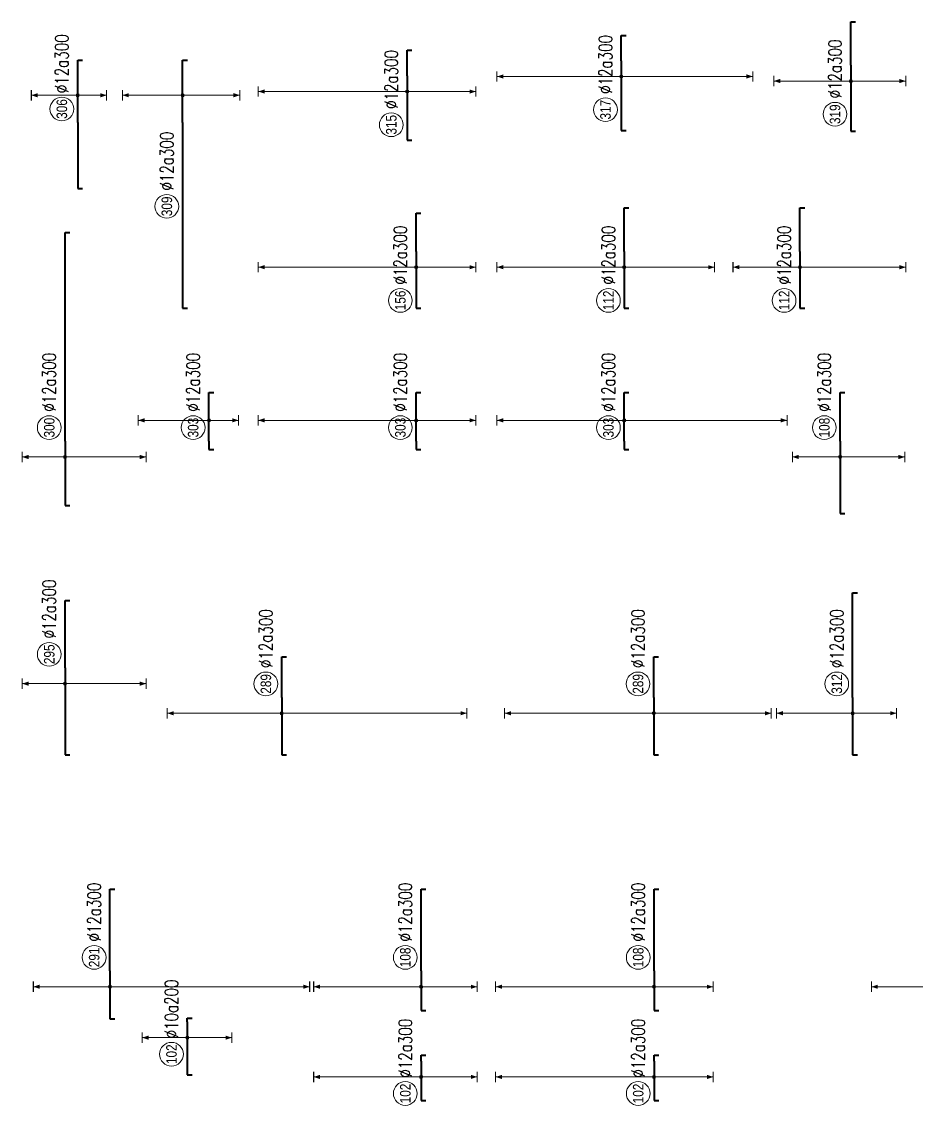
# Model space of a CAD drawing. Header units: millimetres. Extents: x -415354 to 883813, y -531490 to 486716.
# Drawn here: x 55080 to 89000, y -366150 to -325037 of the extents above; entities that cross this region are included whole.
import ezdxf
from ezdxf.enums import TextEntityAlignment as Align

# ---------------------------------------------------------------- set-up
doc = ezdxf.new("R2010")
doc.units = ezdxf.units.MM
doc.header["$MEASUREMENT"] = 0
for name, color, linetype, lineweight in [('NDC_S_DIM', 1, 'Continuous', 15), ('NDC_S_REBAR', 4, 'Continuous', 35), ('NDC_S_VN TEXT', 7, 'Continuous', 20)]:
    doc.layers.add(name, color=color, linetype=linetype, lineweight=lineweight)
doc.styles.add('ARIAL', font='arial.ttf', dxfattribs={"width": 0.8})
doc.styles.add('NDC_EN TXT', font='romans.shx', dxfattribs={"width": 0.8})

# ---------------------------------------------------------------- blocks, each defined once
blk = doc.blocks.new('*U340')
h = blk.add_hatch(color=6)
edge = h.paths.add_edge_path()
edge.add_arc((-2.99, 0), 0.3, 0, 360)
at = {"layer": 'NDC_S_DIM', "color": 8}
for q in [(-2.99, 14.53), (-2.99, -37.86)]:
    blk.add_line((-2.99, 0), q, dxfattribs=at)
for points in [[(-3.99, 14.53, 0.2, 0.2, 0), (-1.99, 14.53, 0, 0, 0)], [(-3.99, -37.86, 0.2, 0.2, 0), (-1.99, -37.86, 0, 0, 0)]]:
    blk.add_lwpolyline(points, format="xyseb", dxfattribs=at)
at = {"layer": 'NDC_S_DIM'}
blk.add_circle((2.58, 3), 2.25, dxfattribs=at)
at = {"layer": 'NDC_S_DIM', "color": 6}
blk.add_circle((-2.99, 0), 0.3, dxfattribs=at)
at = {"layer": 'NDC_S_DIM', "color": 8}
for points in [[(-3.39, 13.33), (-2.99, 14.53), (-2.59, 13.33)], [(-3.39, -36.66), (-2.99, -37.86), (-2.59, -36.66)]]:
    blk.add_solid(points, dxfattribs=at)
at = {"layer": 'NDC_S_REBAR'}
for p, q in [((0, 0), (-9.09, 0)), ((-9.09, 0), (-9.09, -0.9)), ((0, 0), (15.51, 0)), ((15.51, 0), (15.51, -0.9)), ((-9.09, -0.9), (-9.09, -0.9)), ((15.51, -0.9), (15.51, -0.9))]:
    blk.add_line(p, q, dxfattribs=at)
at = {"layer": 'NDC_S_VN TEXT', "color": 3, "style": 'NDC_EN TXT', "width": 0.75}
blk.add_attdef('DKT', (5.58, 1.75), '', height=2.5, dxfattribs=at)
at = {"layer": 'NDC_S_VN TEXT', "style": 'ARIAL', "width": 0.8}
blk.add_attdef('KHT', text='', height=2, dxfattribs=at).set_placement((2.58, 3), align=Align.MIDDLE_CENTER)
blk = doc.blocks.new('*U337')
h = blk.add_hatch(color=6)
edge = h.paths.add_edge_path()
edge.add_arc((-2.99, 0), 0.3, 0, 360)
at = {"layer": 'NDC_S_DIM', "color": 8}
for q in [(-2.99, 8.13), (-2.99, -15.37)]:
    blk.add_line((-2.99, 0), q, dxfattribs=at)
for points in [[(-3.99, 8.13, 0.2, 0.2, 0), (-1.99, 8.13, 0, 0, 0)], [(-3.99, -15.37, 0.2, 0.2, 0), (-1.99, -15.37, 0, 0, 0)]]:
    blk.add_lwpolyline(points, format="xyseb", dxfattribs=at)
at = {"layer": 'NDC_S_DIM'}
blk.add_circle((2.58, 3), 2.25, dxfattribs=at)
at = {"layer": 'NDC_S_DIM', "color": 6}
blk.add_circle((-2.99, 0), 0.3, dxfattribs=at)
at = {"layer": 'NDC_S_DIM', "color": 8}
for points in [[(-3.39, 6.93), (-2.99, 8.13), (-2.59, 6.93)], [(-3.39, -14.17), (-2.99, -15.37), (-2.59, -14.17)]]:
    blk.add_solid(points, dxfattribs=at)
at = {"layer": 'NDC_S_REBAR'}
for p, q in [((0, 0), (-16.48, 0)), ((-16.48, 0), (-16.48, -0.9)), ((0, 0), (12.79, 0)), ((12.79, 0), (12.79, -0.9)), ((-16.48, -0.9), (-16.48, -0.9)), ((12.79, -0.9), (12.79, -0.9))]:
    blk.add_line(p, q, dxfattribs=at)
at = {"layer": 'NDC_S_VN TEXT', "color": 3, "style": 'NDC_EN TXT', "width": 0.75}
blk.add_attdef('DKT', (5.58, 1.75), '', height=2.5, dxfattribs=at)
at = {"layer": 'NDC_S_VN TEXT', "style": 'ARIAL', "width": 0.8}
blk.add_attdef('KHT', text='', height=2, dxfattribs=at).set_placement((2.58, 3), align=Align.MIDDLE_CENTER)
blk = doc.blocks.new('*U338')
h = blk.add_hatch(color=6)
edge = h.paths.add_edge_path()
edge.add_arc((-2.99, 0), 0.3, 0, 360)
at = {"layer": 'NDC_S_DIM', "color": 8}
for q in [(-2.99, 8.13), (-2.99, -15.37)]:
    blk.add_line((-2.99, 0), q, dxfattribs=at)
for points in [[(-3.99, 8.13, 0.2, 0.2, 0), (-1.99, 8.13, 0, 0, 0)], [(-3.99, -15.37, 0.2, 0.2, 0), (-1.99, -15.37, 0, 0, 0)]]:
    blk.add_lwpolyline(points, format="xyseb", dxfattribs=at)
at = {"layer": 'NDC_S_DIM'}
blk.add_circle((2.58, 3), 2.25, dxfattribs=at)
at = {"layer": 'NDC_S_DIM', "color": 6}
blk.add_circle((-2.99, 0), 0.3, dxfattribs=at)
at = {"layer": 'NDC_S_DIM', "color": 8}
for points in [[(-3.39, 6.93), (-2.99, 8.13), (-2.59, 6.93)], [(-3.39, -14.17), (-2.99, -15.37), (-2.59, -14.17)]]:
    blk.add_solid(points, dxfattribs=at)
at = {"layer": 'NDC_S_REBAR'}
for p, q in [((0, 0), (-12.21, 0)), ((-12.21, 0), (-12.21, -0.9)), ((0, 0), (39.62, 0)), ((39.62, 0), (39.62, -0.9)), ((-12.21, -0.9), (-12.21, -0.9)), ((39.62, -0.9), (39.62, -0.9))]:
    blk.add_line(p, q, dxfattribs=at)
at = {"layer": 'NDC_S_VN TEXT', "color": 3, "style": 'NDC_EN TXT', "width": 0.75}
blk.add_attdef('DKT', (5.58, 1.75), '', height=2.5, dxfattribs=at)
at = {"layer": 'NDC_S_VN TEXT', "style": 'ARIAL', "width": 0.8}
blk.add_attdef('KHT', text='', height=2, dxfattribs=at).set_placement((2.58, 3), align=Align.MIDDLE_CENTER)
blk = doc.blocks.new('*U341')
h = blk.add_hatch(color=6)
edge = h.paths.add_edge_path()
edge.add_arc((-2.99, 0), 0.3, 0, 360)
at = {"layer": 'NDC_S_DIM', "color": 8}
for q in [(-2.99, 21.69), (-2.99, -35.11)]:
    blk.add_line((-2.99, 0), q, dxfattribs=at)
for points in [[(-3.99, 21.69, 0.2, 0.2, 0), (-1.99, 21.69, 0, 0, 0)], [(-3.99, -35.11, 0.2, 0.2, 0), (-1.99, -35.11, 0, 0, 0)]]:
    blk.add_lwpolyline(points, format="xyseb", dxfattribs=at)
at = {"layer": 'NDC_S_DIM'}
blk.add_circle((2.58, 3), 2.25, dxfattribs=at)
at = {"layer": 'NDC_S_DIM', "color": 6}
blk.add_circle((-2.99, 0), 0.3, dxfattribs=at)
at = {"layer": 'NDC_S_DIM', "color": 8}
for points in [[(-3.39, 20.49), (-2.99, 21.69), (-2.59, 20.49)], [(-3.39, -33.91), (-2.99, -35.11), (-2.59, -33.91)]]:
    blk.add_solid(points, dxfattribs=at)
at = {"layer": 'NDC_S_REBAR'}
for p, q in [((0, 0), (-10.87, 0)), ((-10.87, 0), (-10.87, -0.9)), ((0, 0), (7.73, 0)), ((7.73, 0), (7.73, -0.9)), ((-10.87, -0.9), (-10.87, -0.9)), ((7.73, -0.9), (7.73, -0.9))]:
    blk.add_line(p, q, dxfattribs=at)
at = {"layer": 'NDC_S_VN TEXT', "color": 3, "style": 'NDC_EN TXT', "width": 0.75}
blk.add_attdef('DKT', (5.58, 1.75), '', height=2.5, dxfattribs=at)
at = {"layer": 'NDC_S_VN TEXT', "style": 'ARIAL', "width": 0.8}
blk.add_attdef('KHT', text='', height=2, dxfattribs=at).set_placement((2.58, 3), align=Align.MIDDLE_CENTER)
blk = doc.blocks.new('*U332')
h = blk.add_hatch(color=6)
edge = h.paths.add_edge_path()
edge.add_arc((-2.99, 0), 0.3, 0, 360)
at = {"layer": 'NDC_S_DIM', "color": 8}
for q in [(-2.99, 20.37), (-2.99, -10.63)]:
    blk.add_line((-2.99, 0), q, dxfattribs=at)
for points in [[(-3.99, 20.37, 0.2, 0.2, 0), (-1.99, 20.37, 0, 0, 0)], [(-3.99, -10.63, 0.2, 0.2, 0), (-1.99, -10.63, 0, 0, 0)]]:
    blk.add_lwpolyline(points, format="xyseb", dxfattribs=at)
at = {"layer": 'NDC_S_DIM'}
blk.add_circle((2.58, 3), 2.25, dxfattribs=at)
at = {"layer": 'NDC_S_DIM', "color": 6}
blk.add_circle((-2.99, 0), 0.3, dxfattribs=at)
at = {"layer": 'NDC_S_DIM', "color": 8}
for points in [[(-3.39, 19.17), (-2.99, 20.37), (-2.59, 19.17)], [(-3.39, -9.43), (-2.99, -10.63), (-2.59, -9.43)]]:
    blk.add_solid(points, dxfattribs=at)
at = {"layer": 'NDC_S_REBAR'}
for p, q in [((0, 0), (-7.48, 0)), ((-7.48, 0), (-7.48, -0.9)), ((0, 0), (15.51, 0)), ((15.51, 0), (15.51, -0.9)), ((-7.48, -0.9), (-7.48, -0.9)), ((15.51, -0.9), (15.51, -0.9))]:
    blk.add_line(p, q, dxfattribs=at)
at = {"layer": 'NDC_S_VN TEXT', "color": 3, "style": 'NDC_EN TXT', "width": 0.75}
blk.add_attdef('DKT', (5.58, 1.75), '', height=2.5, dxfattribs=at)
at = {"layer": 'NDC_S_VN TEXT', "style": 'ARIAL', "width": 0.8}
blk.add_attdef('KHT', text='', height=2, dxfattribs=at).set_placement((2.58, 3), align=Align.MIDDLE_CENTER)
blk = doc.blocks.new('*U342')
h = blk.add_hatch(color=6)
edge = h.paths.add_edge_path()
edge.add_arc((-2.99, 0), 0.3, 0, 360)
at = {"layer": 'NDC_S_DIM', "color": 8}
for q in [(-2.99, 20.37), (-2.99, -10.63)]:
    blk.add_line((-2.99, 0), q, dxfattribs=at)
for points in [[(-3.99, 20.37, 0.2, 0.2, 0), (-1.99, 20.37, 0, 0, 0)], [(-3.99, -10.63, 0.2, 0.2, 0), (-1.99, -10.63, 0, 0, 0)]]:
    blk.add_lwpolyline(points, format="xyseb", dxfattribs=at)
at = {"layer": 'NDC_S_DIM'}
blk.add_circle((-6.13, 3), 2.25, dxfattribs=at)
at = {"layer": 'NDC_S_DIM', "color": 6}
blk.add_circle((-2.99, 0), 0.3, dxfattribs=at)
at = {"layer": 'NDC_S_DIM', "color": 8}
for points in [[(-3.39, 19.17), (-2.99, 20.37), (-2.59, 19.17)], [(-3.39, -9.43), (-2.99, -10.63), (-2.59, -9.43)]]:
    blk.add_solid(points, dxfattribs=at)
at = {"layer": 'NDC_S_REBAR'}
for p, q in [((0, 0), (-7.48, 0)), ((-7.48, 0), (-7.48, -0.9)), ((0, 0), (1.13, 0)), ((1.13, 0), (1.13, -0.9)), ((-7.48, -0.9), (-7.48, -0.9)), ((1.13, -0.9), (1.13, -0.9))]:
    blk.add_line(p, q, dxfattribs=at)
at = {"layer": 'NDC_S_VN TEXT', "color": 3, "style": 'NDC_EN TXT', "width": 0.75}
blk.add_attdef('DKT', (-3.13, 1.75), '', height=2.5, dxfattribs=at)
at = {"layer": 'NDC_S_VN TEXT', "style": 'ARIAL', "width": 0.8}
blk.add_attdef('KHT', text='', height=2, dxfattribs=at).set_placement((-6.13, 3), align=Align.MIDDLE_CENTER)
blk = doc.blocks.new('*U343')
h = blk.add_hatch(color=6)
edge = h.paths.add_edge_path()
edge.add_arc((-2.99, 0), 0.3, 0, 360)
at = {"layer": 'NDC_S_DIM', "color": 8}
for q in [(-2.99, 28.29), (-2.99, -22.26)]:
    blk.add_line((-2.99, 0), q, dxfattribs=at)
for points in [[(-3.99, 28.29, 0.2, 0.2, 0), (-1.99, 28.29, 0, 0, 0)], [(-3.99, -22.26, 0.2, 0.2, 0), (-1.99, -22.26, 0, 0, 0)]]:
    blk.add_lwpolyline(points, format="xyseb", dxfattribs=at)
at = {"layer": 'NDC_S_DIM'}
blk.add_circle((2.58, 3), 2.25, dxfattribs=at)
at = {"layer": 'NDC_S_DIM', "color": 6}
blk.add_circle((-2.99, 0), 0.3, dxfattribs=at)
at = {"layer": 'NDC_S_DIM', "color": 8}
for points in [[(-3.39, 27.09), (-2.99, 28.29), (-2.59, 27.09)], [(-3.39, -21.06), (-2.99, -22.26), (-2.59, -21.06)]]:
    blk.add_solid(points, dxfattribs=at)
at = {"layer": 'NDC_S_REBAR'}
for p, q in [((0, 0), (-10.87, 0)), ((-10.87, 0), (-10.87, -0.9)), ((0, 0), (7.73, 0)), ((7.73, 0), (7.73, -0.9)), ((-10.87, -0.9), (-10.87, -0.9)), ((7.73, -0.9), (7.73, -0.9))]:
    blk.add_line(p, q, dxfattribs=at)
at = {"layer": 'NDC_S_VN TEXT', "color": 3, "style": 'NDC_EN TXT', "width": 0.75}
blk.add_attdef('DKT', (5.58, 1.75), '', height=2.5, dxfattribs=at)
at = {"layer": 'NDC_S_VN TEXT', "style": 'ARIAL', "width": 0.8}
blk.add_attdef('KHT', text='', height=2, dxfattribs=at).set_placement((2.58, 3), align=Align.MIDDLE_CENTER)
blk = doc.blocks.new('*U333')
h = blk.add_hatch(color=6)
edge = h.paths.add_edge_path()
edge.add_arc((-2.99, 0), 0.3, 0, 360)
at = {"layer": 'NDC_S_DIM', "color": 8}
for q in [(-2.99, 30.03), (-2.99, -11.22)]:
    blk.add_line((-2.99, 0), q, dxfattribs=at)
for points in [[(-3.99, 30.03, 0.2, 0.2, 0), (-1.99, 30.03, 0, 0, 0)], [(-3.99, -11.22, 0.2, 0.2, 0), (-1.99, -11.22, 0, 0, 0)]]:
    blk.add_lwpolyline(points, format="xyseb", dxfattribs=at)
at = {"layer": 'NDC_S_DIM'}
blk.add_circle((2.58, 3), 2.25, dxfattribs=at)
at = {"layer": 'NDC_S_DIM', "color": 6}
blk.add_circle((-2.99, 0), 0.3, dxfattribs=at)
at = {"layer": 'NDC_S_DIM', "color": 8}
for points in [[(-3.39, 28.83), (-2.99, 30.03), (-2.59, 28.83)], [(-3.39, -10.02), (-2.99, -11.22), (-2.59, -10.02)]]:
    blk.add_solid(points, dxfattribs=at)
at = {"layer": 'NDC_S_REBAR'}
for p, q in [((0, 0), (-7.48, 0)), ((-7.48, 0), (-7.48, -0.9)), ((0, 0), (15.51, 0)), ((15.51, 0), (15.51, -0.9)), ((-7.48, -0.9), (-7.48, -0.9)), ((15.51, -0.9), (15.51, -0.9))]:
    blk.add_line(p, q, dxfattribs=at)
at = {"layer": 'NDC_S_VN TEXT', "color": 3, "style": 'NDC_EN TXT', "width": 0.75}
blk.add_attdef('DKT', (5.58, 1.75), '', height=2.5, dxfattribs=at)
at = {"layer": 'NDC_S_VN TEXT', "style": 'ARIAL', "width": 0.8}
blk.add_attdef('KHT', text='', height=2, dxfattribs=at).set_placement((2.58, 3), align=Align.MIDDLE_CENTER)
blk = doc.blocks.new('*U334')
h = blk.add_hatch(color=6)
edge = h.paths.add_edge_path()
edge.add_arc((-2.99, 0), 0.3, 0, 360)
at = {"layer": 'NDC_S_DIM', "color": 8}
for q in [(-2.99, 30.03), (-2.99, -11.22)]:
    blk.add_line((-2.99, 0), q, dxfattribs=at)
for points in [[(-3.99, 30.03, 0.2, 0.2, 0), (-1.99, 30.03, 0, 0, 0)], [(-3.99, -11.22, 0.2, 0.2, 0), (-1.99, -11.22, 0, 0, 0)]]:
    blk.add_lwpolyline(points, format="xyseb", dxfattribs=at)
at = {"layer": 'NDC_S_DIM'}
blk.add_circle((-6.13, 3), 2.25, dxfattribs=at)
at = {"layer": 'NDC_S_DIM', "color": 6}
blk.add_circle((-2.99, 0), 0.3, dxfattribs=at)
at = {"layer": 'NDC_S_DIM', "color": 8}
for points in [[(-3.39, 28.83), (-2.99, 30.03), (-2.59, 28.83)], [(-3.39, -10.02), (-2.99, -11.22), (-2.59, -10.02)]]:
    blk.add_solid(points, dxfattribs=at)
at = {"layer": 'NDC_S_REBAR'}
for p, q in [((0, 0), (-7.48, 0)), ((-7.48, 0), (-7.48, -0.9)), ((0, 0), (1.13, 0)), ((1.13, 0), (1.13, -0.9)), ((-7.48, -0.9), (-7.48, -0.9)), ((1.13, -0.9), (1.13, -0.9))]:
    blk.add_line(p, q, dxfattribs=at)
at = {"layer": 'NDC_S_VN TEXT', "color": 3, "style": 'NDC_EN TXT', "width": 0.75}
blk.add_attdef('DKT', (-3.13, 1.75), '', height=2.5, dxfattribs=at)
at = {"layer": 'NDC_S_VN TEXT', "style": 'ARIAL', "width": 0.8}
blk.add_attdef('KHT', text='', height=2, dxfattribs=at).set_placement((-6.13, 3), align=Align.MIDDLE_CENTER)
blk = doc.blocks.new('*U589')
h = blk.add_hatch(color=6)
edge = h.paths.add_edge_path()
edge.add_arc((-2.99, 0), 0.3, 0, 360)
at = {"layer": 'NDC_S_DIM', "color": 8}
for q in [(-2.99, 16.45), (-2.99, -16.3)]:
    blk.add_line((-2.99, 0), q, dxfattribs=at)
for points in [[(-3.99, 16.45, 0.2, 0.2, 0), (-1.99, 16.45, 0, 0, 0)], [(-3.99, -16.3, 0.2, 0.2, 0), (-1.99, -16.3, 0, 0, 0)]]:
    blk.add_lwpolyline(points, format="xyseb", dxfattribs=at)
at = {"layer": 'NDC_S_DIM'}
blk.add_circle((2.58, 3), 2.25, dxfattribs=at)
at = {"layer": 'NDC_S_DIM', "color": 6}
blk.add_circle((-2.99, 0), 0.3, dxfattribs=at)
at = {"layer": 'NDC_S_DIM', "color": 8}
for points in [[(-3.39, 15.25), (-2.99, 16.45), (-2.59, 15.25)], [(-3.39, -15.1), (-2.99, -16.3), (-2.59, -15.1)]]:
    blk.add_solid(points, dxfattribs=at)
at = {"layer": 'NDC_S_REBAR'}
for p, q in [((0, 0), (-24.59, 0)), ((-24.59, 0), (-24.59, -0.9)), ((0, 0), (15.51, 0)), ((15.51, 0), (15.51, -0.9)), ((-24.59, -0.9), (-24.59, -0.9)), ((15.51, -0.9), (15.51, -0.9))]:
    blk.add_line(p, q, dxfattribs=at)
at = {"layer": 'NDC_S_VN TEXT', "color": 3, "style": 'NDC_EN TXT', "width": 0.75}
blk.add_attdef('DKT', (5.58, 1.75), '', height=2.5, dxfattribs=at)
at = {"layer": 'NDC_S_VN TEXT', "style": 'ARIAL', "width": 0.8}
blk.add_attdef('KHT', text='', height=2, dxfattribs=at).set_placement((2.58, 3), align=Align.MIDDLE_CENTER)
blk = doc.blocks.new('*U344')
h = blk.add_hatch(color=6)
edge = h.paths.add_edge_path()
edge.add_arc((3.96, 0), 0.3, 0, 360)
at = {"layer": 'NDC_S_DIM', "color": 8}
for q in [(3.96, 13.4), (3.96, -5.6)]:
    blk.add_line((3.96, 0), q, dxfattribs=at)
for points in [[(2.96, 13.4, 0.2, 0.2, 0), (4.96, 13.4, 0, 0, 0)], [(2.96, -5.6, 0.2, 0.2, 0), (4.96, -5.6, 0, 0, 0)]]:
    blk.add_lwpolyline(points, format="xyseb", dxfattribs=at)
at = {"layer": 'NDC_S_DIM'}
blk.add_circle((2.58, 3), 2.25, dxfattribs=at)
at = {"layer": 'NDC_S_DIM', "color": 6}
blk.add_circle((3.96, 0), 0.3, dxfattribs=at)
at = {"layer": 'NDC_S_DIM', "color": 8}
for points in [[(3.56, 12.2), (3.96, 13.4), (4.36, 12.2)], [(3.56, -4.4), (3.96, -5.6), (4.36, -4.4)]]:
    blk.add_solid(points, dxfattribs=at)
at = {"layer": 'NDC_S_REBAR'}
for p, q in [((0, 0), (-1.57, 0)), ((-1.57, 0), (-1.57, -0.9)), ((0, 0), (9.27, 0)), ((9.27, 0), (9.27, -0.9)), ((-1.57, -0.9), (-1.57, -0.9)), ((9.27, -0.9), (9.27, -0.9))]:
    blk.add_line(p, q, dxfattribs=at)
at = {"layer": 'NDC_S_VN TEXT', "color": 3, "style": 'NDC_EN TXT', "width": 0.75}
blk.add_attdef('DKT', (5.58, 1.75), '', height=2.5, dxfattribs=at)
at = {"layer": 'NDC_S_VN TEXT', "style": 'ARIAL', "width": 0.8}
blk.add_attdef('KHT', text='', height=2, dxfattribs=at).set_placement((2.58, 3), align=Align.MIDDLE_CENTER)
blk = doc.blocks.new('*U339')
h = blk.add_hatch(color=6)
edge = h.paths.add_edge_path()
edge.add_arc((3.96, 0), 0.3, 0, 360)
at = {"layer": 'NDC_S_DIM', "color": 8}
for q in [(3.96, 29.93), (3.96, -11.32)]:
    blk.add_line((3.96, 0), q, dxfattribs=at)
for points in [[(2.96, 29.93, 0.2, 0.2, 0), (4.96, 29.93, 0, 0, 0)], [(2.96, -11.32, 0.2, 0.2, 0), (4.96, -11.32, 0, 0, 0)]]:
    blk.add_lwpolyline(points, format="xyseb", dxfattribs=at)
at = {"layer": 'NDC_S_DIM'}
blk.add_circle((2.58, 3), 2.25, dxfattribs=at)
at = {"layer": 'NDC_S_DIM', "color": 6}
blk.add_circle((3.96, 0), 0.3, dxfattribs=at)
at = {"layer": 'NDC_S_DIM', "color": 8}
for points in [[(3.56, 28.73), (3.96, 29.93), (4.36, 28.73)], [(3.56, -10.12), (3.96, -11.32), (4.36, -10.12)]]:
    blk.add_solid(points, dxfattribs=at)
at = {"layer": 'NDC_S_REBAR'}
for p, q in [((0, 0), (-1.57, 0)), ((-1.57, 0), (-1.57, -0.9)), ((0, 0), (9.27, 0)), ((9.27, 0), (9.27, -0.9)), ((-1.57, -0.9), (-1.57, -0.9)), ((9.27, -0.9), (9.27, -0.9))]:
    blk.add_line(p, q, dxfattribs=at)
at = {"layer": 'NDC_S_VN TEXT', "color": 3, "style": 'NDC_EN TXT', "width": 0.75}
blk.add_attdef('DKT', (5.58, 1.75), '', height=2.5, dxfattribs=at)
at = {"layer": 'NDC_S_VN TEXT', "style": 'ARIAL', "width": 0.8}
blk.add_attdef('KHT', text='', height=2, dxfattribs=at).set_placement((2.58, 3), align=Align.MIDDLE_CENTER)
blk = doc.blocks.new('*U345')
h = blk.add_hatch(color=6)
edge = h.paths.add_edge_path()
edge.add_arc((-2.99, 0), 0.3, 0, 360)
at = {"layer": 'NDC_S_DIM', "color": 8}
for q in [(-2.99, 29.93), (-2.99, -11.32)]:
    blk.add_line((-2.99, 0), q, dxfattribs=at)
for points in [[(-3.99, 29.93, 0.2, 0.2, 0), (-1.99, 29.93, 0, 0, 0)], [(-3.99, -11.32, 0.2, 0.2, 0), (-1.99, -11.32, 0, 0, 0)]]:
    blk.add_lwpolyline(points, format="xyseb", dxfattribs=at)
at = {"layer": 'NDC_S_DIM'}
blk.add_circle((-9.29, 3), 2.25, dxfattribs=at)
at = {"layer": 'NDC_S_DIM', "color": 6}
blk.add_circle((-2.99, 0), 0.3, dxfattribs=at)
at = {"layer": 'NDC_S_DIM', "color": 8}
for points in [[(-3.39, 28.73), (-2.99, 29.93), (-2.59, 28.73)], [(-3.39, -10.12), (-2.99, -11.32), (-2.59, -10.12)]]:
    blk.add_solid(points, dxfattribs=at)
at = {"layer": 'NDC_S_REBAR'}
for p, q in [((0, 0), (-10.73, 0)), ((-10.73, 0), (-10.73, -0.9)), ((0, 0), (7.27, 0)), ((7.27, 0), (7.27, -0.9)), ((-10.73, -0.9), (-10.73, -0.9)), ((7.27, -0.9), (7.27, -0.9))]:
    blk.add_line(p, q, dxfattribs=at)
at = {"layer": 'NDC_S_VN TEXT', "color": 3, "style": 'NDC_EN TXT', "width": 0.75}
blk.add_attdef('DKT', (-6.29, 1.75), '', height=2.5, dxfattribs=at)
at = {"layer": 'NDC_S_VN TEXT', "style": 'ARIAL', "width": 0.8}
blk.add_attdef('KHT', text='', height=2, dxfattribs=at).set_placement((-9.29, 3), align=Align.MIDDLE_CENTER)
blk = doc.blocks.new('*U591')
h = blk.add_hatch(color=6)
edge = h.paths.add_edge_path()
edge.add_arc((3.96, 0), 0.3, 0, 360)
at = {"layer": 'NDC_S_DIM', "color": 8}
for q in [(3.96, 24.13), (3.96, -30.87)]:
    blk.add_line((3.96, 0), q, dxfattribs=at)
for points in [[(2.96, 24.13, 0.2, 0.2, 0), (4.96, 24.13, 0, 0, 0)], [(2.96, -30.87, 0.2, 0.2, 0), (4.96, -30.87, 0, 0, 0)]]:
    blk.add_lwpolyline(points, format="xyseb", dxfattribs=at)
at = {"layer": 'NDC_S_DIM'}
blk.add_circle((2.58, 3), 2.25, dxfattribs=at)
at = {"layer": 'NDC_S_DIM', "color": 6}
blk.add_circle((3.96, 0), 0.3, dxfattribs=at)
at = {"layer": 'NDC_S_DIM', "color": 8}
for points in [[(3.56, 22.93), (3.96, 24.13), (4.36, 22.93)], [(3.56, -29.67), (3.96, -30.87), (4.36, -29.67)]]:
    blk.add_solid(points, dxfattribs=at)
at = {"layer": 'NDC_S_REBAR'}
for p, q in [((0, 0), (-1.57, 0)), ((-1.57, 0), (-1.57, -0.9)), ((0, 0), (9.27, 0)), ((9.27, 0), (9.27, -0.9)), ((-1.57, -0.9), (-1.57, -0.9)), ((9.27, -0.9), (9.27, -0.9))]:
    blk.add_line(p, q, dxfattribs=at)
at = {"layer": 'NDC_S_VN TEXT', "color": 3, "style": 'NDC_EN TXT', "width": 0.75}
blk.add_attdef('DKT', (5.58, 1.75), '', height=2.5, dxfattribs=at)
at = {"layer": 'NDC_S_VN TEXT', "style": 'ARIAL', "width": 0.8}
blk.add_attdef('KHT', text='', height=2, dxfattribs=at).set_placement((2.58, 3), align=Align.MIDDLE_CENTER)
blk = doc.blocks.new('*U598')
h = blk.add_hatch(color=6)
edge = h.paths.add_edge_path()
edge.add_arc((-2.99, 0), 0.3, 0, 360)
at = {"layer": 'NDC_S_DIM', "color": 8}
for q in [(-2.99, 24.13), (-2.99, -17.12)]:
    blk.add_line((-2.99, 0), q, dxfattribs=at)
for points in [[(-3.99, 24.13, 0.2, 0.2, 0), (-1.99, 24.13, 0, 0, 0)], [(-3.99, -17.12, 0.2, 0.2, 0), (-1.99, -17.12, 0, 0, 0)]]:
    blk.add_lwpolyline(points, format="xyseb", dxfattribs=at)
at = {"layer": 'NDC_S_DIM'}
blk.add_circle((-9.29, 3), 2.25, dxfattribs=at)
at = {"layer": 'NDC_S_DIM', "color": 6}
blk.add_circle((-2.99, 0), 0.3, dxfattribs=at)
at = {"layer": 'NDC_S_DIM', "color": 8}
for points in [[(-3.39, 22.93), (-2.99, 24.13), (-2.59, 22.93)], [(-3.39, -15.92), (-2.99, -17.12), (-2.59, -15.92)]]:
    blk.add_solid(points, dxfattribs=at)
at = {"layer": 'NDC_S_REBAR'}
for p, q in [((0, 0), (-10.73, 0)), ((-10.73, 0), (-10.73, -0.9)), ((0, 0), (8.27, 0)), ((8.27, 0), (8.27, -0.9)), ((-10.73, -0.9), (-10.73, -0.9)), ((8.27, -0.9), (8.27, -0.9))]:
    blk.add_line(p, q, dxfattribs=at)
at = {"layer": 'NDC_S_VN TEXT', "color": 3, "style": 'NDC_EN TXT', "width": 0.75}
blk.add_attdef('DKT', (-6.29, 1.75), '', height=2.5, dxfattribs=at)
at = {"layer": 'NDC_S_VN TEXT', "style": 'ARIAL', "width": 0.8}
blk.add_attdef('KHT', text='', height=2, dxfattribs=at).set_placement((-9.29, 3), align=Align.MIDDLE_CENTER)
blk = doc.blocks.new('*U599')
h = blk.add_hatch(color=6)
edge = h.paths.add_edge_path()
edge.add_arc((-2.99, 0), 0.3, 0, 360)
at = {"layer": 'NDC_S_DIM', "color": 8}
for q in [(-2.99, 12.69), (-2.99, -20.06)]:
    blk.add_line((-2.99, 0), q, dxfattribs=at)
for points in [[(-3.99, 12.69, 0.2, 0.2, 0), (-1.99, 12.69, 0, 0, 0)], [(-3.99, -20.06, 0.2, 0.2, 0), (-1.99, -20.06, 0, 0, 0)]]:
    blk.add_lwpolyline(points, format="xyseb", dxfattribs=at)
at = {"layer": 'NDC_S_DIM'}
blk.add_circle((-9.29, 3), 2.25, dxfattribs=at)
at = {"layer": 'NDC_S_DIM', "color": 6}
blk.add_circle((-2.99, 0), 0.3, dxfattribs=at)
at = {"layer": 'NDC_S_DIM', "color": 8}
for points in [[(-3.39, 11.49), (-2.99, 12.69), (-2.59, 11.49)], [(-3.39, -18.86), (-2.99, -20.06), (-2.59, -18.86)]]:
    blk.add_solid(points, dxfattribs=at)
at = {"layer": 'NDC_S_REBAR'}
for p, q in [((0, 0), (-10.73, 0)), ((-10.73, 0), (-10.73, -0.9)), ((0, 0), (8.27, 0)), ((8.27, 0), (8.27, -0.9)), ((-10.73, -0.9), (-10.73, -0.9)), ((8.27, -0.9), (8.27, -0.9))]:
    blk.add_line(p, q, dxfattribs=at)
at = {"layer": 'NDC_S_VN TEXT', "color": 3, "style": 'NDC_EN TXT', "width": 0.75}
blk.add_attdef('DKT', (-6.29, 1.75), '', height=2.5, dxfattribs=at)
at = {"layer": 'NDC_S_VN TEXT', "style": 'ARIAL', "width": 0.8}
blk.add_attdef('KHT', text='', height=2, dxfattribs=at).set_placement((-9.29, 3), align=Align.MIDDLE_CENTER)
blk = doc.blocks.new('*U601')
h = blk.add_hatch(color=6)
edge = h.paths.add_edge_path()
edge.add_arc((-2.99, 0), 0.3, 0, 360)
at = {"layer": 'NDC_S_DIM', "color": 8}
for q in [(-2.99, 28.22), (-2.99, -13.03)]:
    blk.add_line((-2.99, 0), q, dxfattribs=at)
for points in [[(-3.99, 28.22, 0.2, 0.2, 0), (-1.99, 28.22, 0, 0, 0)], [(-3.99, -13.03, 0.2, 0.2, 0), (-1.99, -13.03, 0, 0, 0)]]:
    blk.add_lwpolyline(points, format="xyseb", dxfattribs=at)
at = {"layer": 'NDC_S_DIM'}
blk.add_circle((-9.29, 3), 2.25, dxfattribs=at)
at = {"layer": 'NDC_S_DIM', "color": 6}
blk.add_circle((-2.99, 0), 0.3, dxfattribs=at)
at = {"layer": 'NDC_S_DIM', "color": 8}
for points in [[(-3.39, 27.02), (-2.99, 28.22), (-2.59, 27.02)], [(-3.39, -11.83), (-2.99, -13.03), (-2.59, -11.83)]]:
    blk.add_solid(points, dxfattribs=at)
at = {"layer": 'NDC_S_REBAR'}
for p, q in [((0, 0), (-12.23, 0)), ((-12.23, 0), (-12.23, -0.9)), ((0, 0), (4.85, 0)), ((4.85, 0), (4.85, -0.9)), ((-12.23, -0.9), (-12.23, -0.9)), ((4.85, -0.9), (4.85, -0.9))]:
    blk.add_line(p, q, dxfattribs=at)
at = {"layer": 'NDC_S_VN TEXT', "color": 3, "style": 'NDC_EN TXT', "width": 0.75}
blk.add_attdef('DKT', (-6.29, 1.75), '', height=2.5, dxfattribs=at)
at = {"layer": 'NDC_S_VN TEXT', "style": 'ARIAL', "width": 0.8}
blk.add_attdef('KHT', text='', height=2, dxfattribs=at).set_placement((-9.29, 3), align=Align.MIDDLE_CENTER)
blk = doc.blocks.new('*U600')
h = blk.add_hatch(color=6)
edge = h.paths.add_edge_path()
edge.add_arc((-2.99, 0), 0.3, 0, 360)
at = {"layer": 'NDC_S_DIM', "color": 8}
for q in [(-2.99, 23.57), (-2.99, -24.93)]:
    blk.add_line((-2.99, 0), q, dxfattribs=at)
for points in [[(-3.99, 23.57, 0.2, 0.2, 0), (-1.99, 23.57, 0, 0, 0)], [(-3.99, -24.93, 0.2, 0.2, 0), (-1.99, -24.93, 0, 0, 0)]]:
    blk.add_lwpolyline(points, format="xyseb", dxfattribs=at)
at = {"layer": 'NDC_S_DIM'}
blk.add_circle((-9.29, 3), 2.25, dxfattribs=at)
at = {"layer": 'NDC_S_DIM', "color": 6}
blk.add_circle((-2.99, 0), 0.3, dxfattribs=at)
at = {"layer": 'NDC_S_DIM', "color": 8}
for points in [[(-3.39, 22.37), (-2.99, 23.57), (-2.59, 22.37)], [(-3.39, -23.73), (-2.99, -24.93), (-2.59, -23.73)]]:
    blk.add_solid(points, dxfattribs=at)
at = {"layer": 'NDC_S_REBAR'}
for p, q in [((0, 0), (-13.25, 0)), ((-13.25, 0), (-13.25, -0.9)), ((0, 0), (4.81, 0)), ((4.81, 0), (4.81, -0.9)), ((-13.25, -0.9), (-13.25, -0.9)), ((4.81, -0.9), (4.81, -0.9))]:
    blk.add_line(p, q, dxfattribs=at)
at = {"layer": 'NDC_S_VN TEXT', "color": 3, "style": 'NDC_EN TXT', "width": 0.75}
blk.add_attdef('DKT', (-6.29, 1.75), '', height=2.5, dxfattribs=at)
at = {"layer": 'NDC_S_VN TEXT', "style": 'ARIAL', "width": 0.8}
blk.add_attdef('KHT', text='', height=2, dxfattribs=at).set_placement((-9.29, 3), align=Align.MIDDLE_CENTER)
blk = doc.blocks.new('*U604')
h = blk.add_hatch(color=6)
edge = h.paths.add_edge_path()
edge.add_arc((-2.99, 0), 0.3, 0, 360)
at = {"layer": 'NDC_S_DIM', "color": 8}
for q in [(-2.99, 14.59), (-2.99, -10.41)]:
    blk.add_line((-2.99, 0), q, dxfattribs=at)
for points in [[(-3.99, 14.59, 0.2, 0.2, 0), (-1.99, 14.59, 0, 0, 0)], [(-3.99, -10.41, 0.2, 0.2, 0), (-1.99, -10.41, 0, 0, 0)]]:
    blk.add_lwpolyline(points, format="xyseb", dxfattribs=at)
at = {"layer": 'NDC_S_DIM'}
blk.add_circle((-9.29, 3), 2.25, dxfattribs=at)
at = {"layer": 'NDC_S_DIM', "color": 6}
blk.add_circle((-2.99, 0), 0.3, dxfattribs=at)
at = {"layer": 'NDC_S_DIM', "color": 8}
for points in [[(-3.39, 13.39), (-2.99, 14.59), (-2.59, 13.39)], [(-3.39, -9.21), (-2.99, -10.41), (-2.59, -9.21)]]:
    blk.add_solid(points, dxfattribs=at)
at = {"layer": 'NDC_S_REBAR'}
for p, q in [((0, 0), (-12.48, 0)), ((-12.48, 0), (-12.48, -0.9)), ((0, 0), (8.27, 0)), ((8.27, 0), (8.27, -0.9)), ((-12.48, -0.9), (-12.48, -0.9)), ((8.27, -0.9), (8.27, -0.9))]:
    blk.add_line(p, q, dxfattribs=at)
at = {"layer": 'NDC_S_VN TEXT', "color": 3, "style": 'NDC_EN TXT', "width": 0.75}
blk.add_attdef('DKT', (-6.29, 1.75), '', height=2.5, dxfattribs=at)
at = {"layer": 'NDC_S_VN TEXT', "style": 'ARIAL', "width": 0.8}
blk.add_attdef('KHT', text='', height=2, dxfattribs=at).set_placement((-9.29, 3), align=Align.MIDDLE_CENTER)
blk = doc.blocks.new('*U607')
h = blk.add_hatch(color=6)
edge = h.paths.add_edge_path()
edge.add_arc((5.19, 0), 0.3, 0, 360)
at = {"layer": 'NDC_S_DIM', "color": 8}
for q in [(5.19, 8.78), (5.19, -5.49)]:
    blk.add_line((5.19, 0), q, dxfattribs=at)
for points in [[(4.19, 8.78, 0.2, 0.2, 0), (6.19, 8.78, 0, 0, 0)], [(4.19, -5.49, 0.2, 0.2, 0), (6.19, -5.49, 0, 0, 0)]]:
    blk.add_lwpolyline(points, format="xyseb", dxfattribs=at)
at = {"layer": 'NDC_S_DIM'}
blk.add_circle((2.58, 3), 2.25, dxfattribs=at)
at = {"layer": 'NDC_S_DIM', "color": 6}
blk.add_circle((5.19, 0), 0.3, dxfattribs=at)
at = {"layer": 'NDC_S_DIM', "color": 8}
for points in [[(4.79, 7.58), (5.19, 8.78), (5.59, 7.58)], [(4.79, -4.29), (5.19, -5.49), (5.59, -4.29)]]:
    blk.add_solid(points, dxfattribs=at)
at = {"layer": 'NDC_S_REBAR'}
for p, q in [((0, 0), (-12.52, 0)), ((-12.52, 0), (-12.52, -0.9)), ((0, 0), (11.83, 0)), ((11.83, 0), (11.83, -0.9)), ((-12.52, -0.9), (-12.52, -0.9)), ((11.83, -0.9), (11.83, -0.9))]:
    blk.add_line(p, q, dxfattribs=at)
at = {"layer": 'NDC_S_VN TEXT', "color": 3, "style": 'NDC_EN TXT', "width": 0.75}
blk.add_attdef('DKT', (5.58, 1.75), '', height=2.5, dxfattribs=at)
at = {"layer": 'NDC_S_VN TEXT', "style": 'ARIAL', "width": 0.8}
blk.add_attdef('KHT', text='', height=2, dxfattribs=at).set_placement((2.58, 3), align=Align.MIDDLE_CENTER)
blk = doc.blocks.new('*U1092')
h = blk.add_hatch(color=6)
edge = h.paths.add_edge_path()
edge.add_arc((-2.99, 0), 0.3, 0, 360)
at = {"layer": 'NDC_S_DIM', "color": 8}
for q in [(-2.99, 14.42), (-2.99, -8.33)]:
    blk.add_line((-2.99, 0), q, dxfattribs=at)
for points in [[(-3.99, 14.42, 0.2, 0.2, 0), (-1.99, 14.42, 0, 0, 0)], [(-3.99, -8.33, 0.2, 0.2, 0), (-1.99, -8.33, 0, 0, 0)]]:
    blk.add_lwpolyline(points, format="xyseb", dxfattribs=at)
at = {"layer": 'NDC_S_DIM'}
blk.add_circle((2.58, 3), 2.25, dxfattribs=at)
at = {"layer": 'NDC_S_DIM', "color": 6}
blk.add_circle((-2.99, 0), 0.3, dxfattribs=at)
at = {"layer": 'NDC_S_DIM', "color": 8}
for points in [[(-3.39, 13.22), (-2.99, 14.42), (-2.59, 13.22)], [(-3.39, -7.13), (-2.99, -8.33), (-2.59, -7.13)]]:
    blk.add_solid(points, dxfattribs=at)
at = {"layer": 'NDC_S_REBAR'}
for p, q in [((0, 0), (-10.87, 0)), ((-10.87, 0), (-10.87, -0.9)), ((0, 0), (19.88, 0)), ((19.88, 0), (19.88, -0.9)), ((-10.87, -0.9), (-10.87, -0.9)), ((19.88, -0.9), (19.88, -0.9))]:
    blk.add_line(p, q, dxfattribs=at)
at = {"layer": 'NDC_S_VN TEXT', "color": 3, "style": 'NDC_EN TXT', "width": 0.75}
blk.add_attdef('DKT', (5.58, 1.75), '', height=2.5, dxfattribs=at)
at = {"layer": 'NDC_S_VN TEXT', "style": 'ARIAL', "width": 0.8}
blk.add_attdef('KHT', text='', height=2, dxfattribs=at).set_placement((2.58, 3), align=Align.MIDDLE_CENTER)
blk = doc.blocks.new('*U1101')
h = blk.add_hatch(color=6)
edge = h.paths.add_edge_path()
edge.add_arc((5.19, 0), 0.3, 0, 360)
at = {"layer": 'NDC_S_DIM', "color": 8}
for q in [(5.19, 11.41), (5.19, -10.84)]:
    blk.add_line((5.19, 0), q, dxfattribs=at)
for points in [[(4.19, 11.41, 0.2, 0.2, 0), (6.19, 11.41, 0, 0, 0)], [(4.19, -10.84, 0.2, 0.2, 0), (6.19, -10.84, 0, 0, 0)]]:
    blk.add_lwpolyline(points, format="xyseb", dxfattribs=at)
at = {"layer": 'NDC_S_DIM'}
blk.add_circle((-15.89, 3), 2.25, dxfattribs=at)
at = {"layer": 'NDC_S_DIM', "color": 6}
blk.add_circle((5.19, 0), 0.3, dxfattribs=at)
at = {"layer": 'NDC_S_DIM', "color": 8}
for points in [[(4.79, 10.21), (5.19, 11.41), (5.59, 10.21)], [(4.79, -9.64), (5.19, -10.84), (5.59, -9.64)]]:
    blk.add_solid(points, dxfattribs=at)
at = {"layer": 'NDC_S_REBAR'}
for p, q in [((0, 0), (-35.17, 0)), ((-35.17, 0), (-35.17, -0.9)), ((0, 0), (11.83, 0)), ((11.83, 0), (11.83, -0.9)), ((-35.17, -0.9), (-35.17, -0.9)), ((11.83, -0.9), (11.83, -0.9))]:
    blk.add_line(p, q, dxfattribs=at)
at = {"layer": 'NDC_S_VN TEXT', "color": 3, "style": 'NDC_EN TXT', "width": 0.75}
blk.add_attdef('DKT', (-12.89, 1.75), '', height=2.5, dxfattribs=at)
at = {"layer": 'NDC_S_VN TEXT', "style": 'ARIAL', "width": 0.8}
blk.add_attdef('KHT', text='', height=2, dxfattribs=at).set_placement((-15.89, 3), align=Align.MIDDLE_CENTER)
blk = doc.blocks.new('*U1103')
h = blk.add_hatch(color=6)
edge = h.paths.add_edge_path()
edge.add_arc((-2.99, 0), 0.3, 0, 360)
at = {"layer": 'NDC_S_DIM', "color": 8}
for q in [(-2.99, 9.06), (-2.99, -12.26)]:
    blk.add_line((-2.99, 0), q, dxfattribs=at)
for points in [[(-3.99, 9.06, 0.2, 0.2, 0), (-1.99, 9.06, 0, 0, 0)], [(-3.99, -12.26, 0.2, 0.2, 0), (-1.99, -12.26, 0, 0, 0)]]:
    blk.add_lwpolyline(points, format="xyseb", dxfattribs=at)
at = {"layer": 'NDC_S_DIM'}
blk.add_circle((2.58, 3), 2.25, dxfattribs=at)
at = {"layer": 'NDC_S_DIM', "color": 6}
blk.add_circle((-2.99, 0), 0.3, dxfattribs=at)
at = {"layer": 'NDC_S_DIM', "color": 8}
for points in [[(-3.39, 7.86), (-2.99, 9.06), (-2.59, 7.86)], [(-3.39, -11.06), (-2.99, -12.26), (-2.59, -11.06)]]:
    blk.add_solid(points, dxfattribs=at)
at = {"layer": 'NDC_S_REBAR'}
for p, q in [((0, 0), (-13.73, 0)), ((-13.73, 0), (-13.73, -0.9)), ((0, 0), (9.27, 0)), ((9.27, 0), (9.27, -0.9)), ((-13.73, -0.9), (-13.73, -0.9)), ((9.27, -0.9), (9.27, -0.9))]:
    blk.add_line(p, q, dxfattribs=at)
at = {"layer": 'NDC_S_VN TEXT', "color": 3, "style": 'NDC_EN TXT', "width": 0.75}
blk.add_attdef('DKT', (5.58, 1.75), '', height=2.5, dxfattribs=at)
at = {"layer": 'NDC_S_VN TEXT', "style": 'ARIAL', "width": 0.8}
blk.add_attdef('KHT', text='', height=2, dxfattribs=at).set_placement((2.58, 3), align=Align.MIDDLE_CENTER)
blk = doc.blocks.new('*U1238')
h = blk.add_hatch(color=6)
edge = h.paths.add_edge_path()
edge.add_arc((-2.99, 0), 0.3, 0, 360)
at = {"layer": 'NDC_S_DIM', "color": 8}
for q in [(-2.99, 8.54), (-2.99, -8.46)]:
    blk.add_line((-2.99, 0), q, dxfattribs=at)
for points in [[(-3.99, 8.54, 0.2, 0.2, 0), (-1.99, 8.54, 0, 0, 0)], [(-3.99, -8.46, 0.2, 0.2, 0), (-1.99, -8.46, 0, 0, 0)]]:
    blk.add_lwpolyline(points, format="xyseb", dxfattribs=at)
at = {"layer": 'NDC_S_DIM'}
blk.add_circle((-6.13, 3), 2.25, dxfattribs=at)
at = {"layer": 'NDC_S_DIM', "color": 6}
blk.add_circle((-2.99, 0), 0.3, dxfattribs=at)
at = {"layer": 'NDC_S_DIM', "color": 8}
for points in [[(-3.39, 7.34), (-2.99, 8.54), (-2.59, 7.34)], [(-3.39, -7.26), (-2.99, -8.46), (-2.59, -7.26)]]:
    blk.add_solid(points, dxfattribs=at)
at = {"layer": 'NDC_S_REBAR'}
for p, q in [((0, 0), (-10.04, 0)), ((-10.04, 0), (-10.04, -0.9)), ((0, 0), (0.69, 0)), ((0.69, 0), (0.69, -0.9)), ((-10.04, -0.9), (-10.04, -0.9)), ((0.69, -0.9), (0.69, -0.9))]:
    blk.add_line(p, q, dxfattribs=at)
at = {"layer": 'NDC_S_VN TEXT', "color": 3, "style": 'NDC_EN TXT', "width": 0.75}
blk.add_attdef('DKT', (-3.13, 1.75), '', height=2.5, dxfattribs=at)
at = {"layer": 'NDC_S_VN TEXT', "style": 'ARIAL', "width": 0.8}
blk.add_attdef('KHT', text='', height=2, dxfattribs=at).set_placement((-6.13, 3), align=Align.MIDDLE_CENTER)

msp = doc.modelspace()

# ---------------------------------------------------------------- block references
at = {"xscale": 200, "yscale": 200, "zscale": 200, "rotation": 90}
for name, p, values in [('*U604', (86517.3, -326691.6), {'KHT': '319', 'DKT': '%%C12a300'}), ('*U607', (57202.5, -328866.3), {'KHT': '306', 'DKT': '%%C12a300'}), ('*U600', (77814.2, -326518.1), {'KHT': '317', 'DKT': '%%C12a300'}), ('*U601', (69693, -327089.3), {'KHT': '315', 'DKT': '%%C12a300'}), ('*U1101', (61182.5, -328866.3), {'KHT': '309', 'DKT': '%%C12a300'}), ('*U598', (77925.7, -333754.2), {'KHT': '112', 'DKT': '%%C12a300'}), ('*U599', (84588, -333754.2), {'KHT': '112', 'DKT': '%%C12a300'}), ('*U345', (70036.5, -333754.2), {'KHT': '156', 'DKT': '%%C12a300'}), ('*U338', (56725.3, -340954.2), {'KHT': '300', 'DKT': '%%C12a300'}), ('*U344', (62180.4, -340954.2), {'KHT': '303', 'DKT': '%%C12a300'}), ('*U339', (70036.5, -340954.2), {'KHT': '303', 'DKT': '%%C12a300'}), ('*U591', (77925.7, -340954.2), {'KHT': '303', 'DKT': '%%C12a300'}), ('*U1103', (86112.4, -340954.2), {'KHT': '108', 'DKT': '%%C12a300'}), ('*U337', (56725.3, -349553.9), {'KHT': '295', 'DKT': '%%C12a300'}), ('*U1092', (86584.4, -350676.8), {'KHT': '312', 'DKT': '%%C12a300'}), ('*U341', (64937.9, -350676.8), {'KHT': '289', 'DKT': '%%C12a300'}), ('*U343', (79048.7, -350676.8), {'KHT': '289', 'DKT': '%%C12a300'}), ('*U340', (58427.2, -361052.9), {'KHT': '291', 'DKT': '%%C12a300'}), ('*U332', (70224.4, -361052.9), {'KHT': '108', 'DKT': '%%C12a300'}), ('*U333', (79055.5, -361052.9), {'KHT': '108', 'DKT': '%%C12a300'}), ('*U589', (90589.2, -361052.9), {'KHT': '307', 'DKT': '%%C12a300'}), ('*U1238', (61358.9, -362984.2), {'KHT': '102', 'DKT': '%%C10a200'}), ('*U342', (70224.4, -364474.4), {'KHT': '102', 'DKT': '%%C12a300'}), ('*U334', (79055.5, -364474.4), {'KHT': '102', 'DKT': '%%C12a300'})]:
    msp.add_blockref(name, p, dxfattribs=at).add_auto_attribs(values)

doc.saveas('drawing.dxf')
